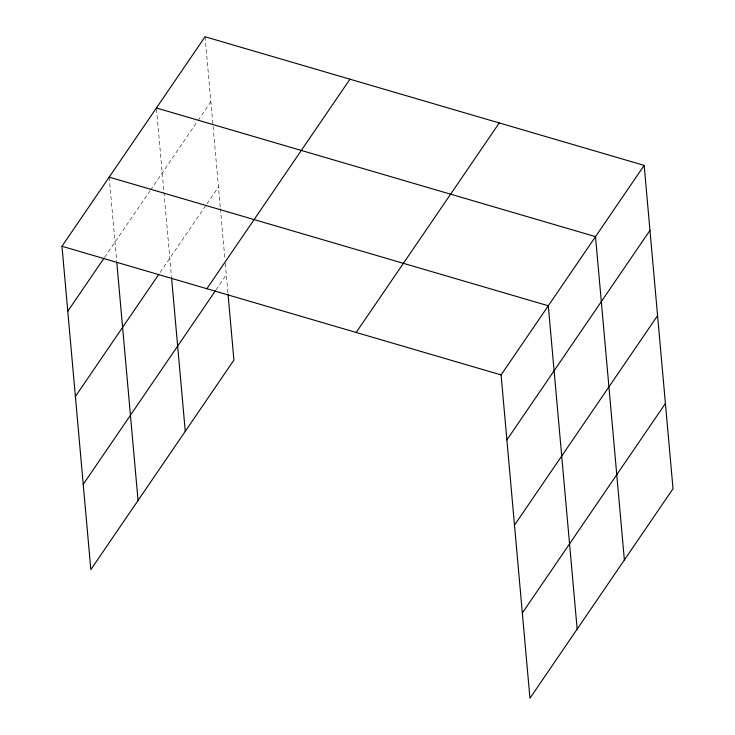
<?xml version="1.0" encoding="UTF-8"?>
<svg xmlns="http://www.w3.org/2000/svg" width="735" height="735" viewBox="0 0 735 735"><rect width="100%" height="100%" fill="white"/><g stroke="black" fill="none" stroke-linecap="round" stroke-linejoin="round"><path stroke-width="0.55" stroke-dasharray="3.67 2.76" d="M104.646 257.268L149.922 190.971M150.565 190.025L197.412 121.422M198.055 120.485L210.862 101.733M160.12 272.437L206.305 204.799M206.948 203.861L218.47 186.993M216.062 289.829L226.306 274.826M205.056 36.75L220.298 207.527M220.399 208.666L224.882 258.858M225.287 263.424L227.933 293.017M156.509 109.129L171.448 276.479M109.193 177.126L116.718 261.44"/><path stroke-width="1.1" d="M228.034 294.156L233.914 360.086L90.837 569.607L61.979 246.271L205.056 36.75L644.163 165.393L673.021 488.729L529.944 698.25L501.086 374.914L644.163 165.393M67.776 311.263L104.002 258.215M75.383 396.514L158.824 274.33M206.884 288.726L349.961 79.205M83.23 484.356L215.428 290.766M356.181 332.468L499.258 122.938M506.884 439.907L649.97 230.377M514.491 525.158L657.577 315.637M522.337 612.999L665.414 403.469M156.408 107.99L595.515 236.633L624.373 559.969M109.193 177.126L548.301 305.778L577.159 629.105M61.979 246.271L501.086 374.914M171.549 277.619L185.266 431.326M116.819 262.579L138.051 500.462"/></g></svg>
